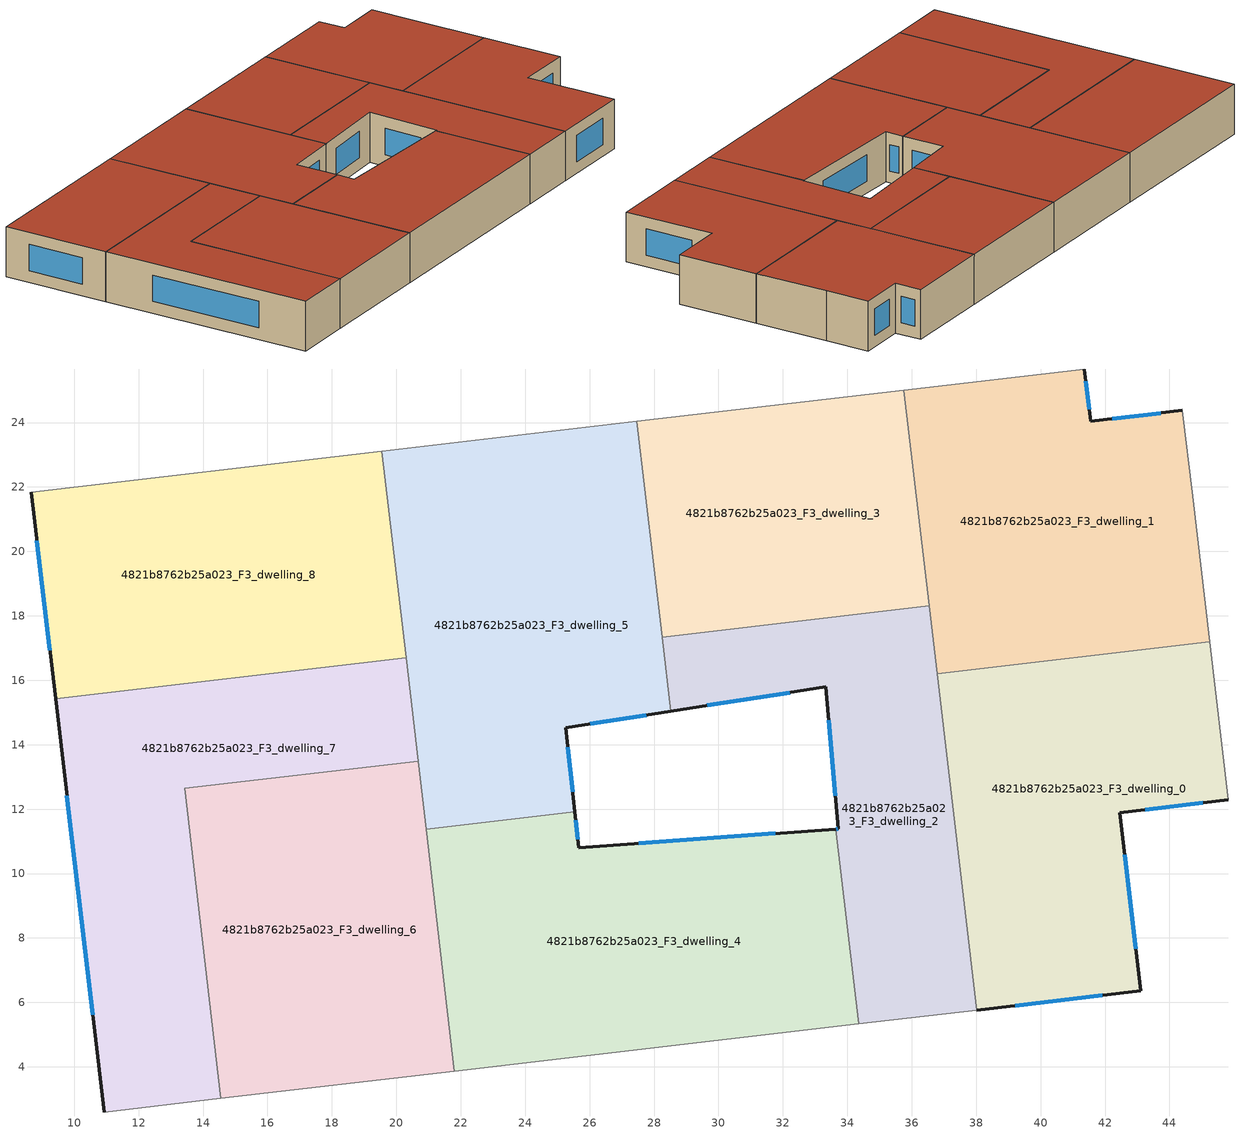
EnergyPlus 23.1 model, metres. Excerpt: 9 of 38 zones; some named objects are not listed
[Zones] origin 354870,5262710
4821b8762b25a023_F3_dwelling_0
 floor to 4821b8762b25a023_F2_dwelling_0 (EU_floor_Construction): 45.25,17.2 45.83,12.29 42.46,11.89 43.11,6.36 38.01,5.76 36.79,16.21 z9
 wall outside (EU_wall_Construction): 38.01,5.76 43.11,6.36 42.46,11.89 45.83,12.29 z9:12
 wall to 4821b8762b25a023_F3_dwelling_1 (EU_wall_Construction): 45.25,17.2 36.79,16.21 z9:12
 wall adiabatic (EU_wall_Construction): 45.83,12.29 45.25,17.2 z9:12
 wall to 4821b8762b25a023_F3_dwelling_2 (EU_wall_Construction): 36.79,16.21 38.01,5.76 z9:12
 window (EU_Window_Construction): 42.96,7.66 42.61,10.59 / 39.21,5.9 41.91,6.22 / 43.25,11.98 45.03,12.19 z9.7:11.3
 roof outside (EU_roof_Construction): 43.11,6.36 42.46,11.89 45.83,12.29 45.25,17.2 36.79,16.21 38.01,5.76 z12
4821b8762b25a023_F3_dwelling_1
 floor to 4821b8762b25a023_F2_dwelling_1 (EU_floor_Construction): 44.4,24.37 44.72,21.71 45.25,17.2 36.79,16.21 35.76,25.01 41.36,25.66 41.55,24.03 z9
 wall outside (EU_wall_Construction): 44.4,24.37 41.55,24.03 41.36,25.66 z9:12
 wall adiabatic (EU_wall_Construction): 45.25,17.2 44.72,21.71 44.4,24.37 / 41.36,25.66 35.76,25.01 z9:12
 wall to 4821b8762b25a023_F3_dwelling_2 (EU_wall_Construction): 35.76,25.01 36.54,18.31 36.79,16.21 z9:12
 window (EU_Window_Construction): 41.51,24.42 41.4,25.28 / 43.73,24.29 42.22,24.11 z9.7:11.3
 roof outside (EU_roof_Construction): 45.25,17.2 44.72,21.71 44.4,24.37 41.55,24.03 41.36,25.66 35.76,25.01 36.79,16.21 z12
4821b8762b25a023_F3_dwelling_2
 floor to 4821b8762b25a023_F2_dwelling_2 (EU_floor_Construction): 36.54,18.31 38.01,5.76 34.35,5.33 33.65,11.38 33.72,11.38 33.34,15.8 28.52,15.04 28.25,17.34 z9
 wall outside (EU_wall_Construction): 28.52,15.04 33.34,15.8 33.72,11.38 33.65,11.38 z9:12
 wall adiabatic (EU_wall_Construction): 34.35,5.33 38.01,5.76 z9:12
 wall to 4821b8762b25a023_F3_dwelling_4 (EU_wall_Construction): 33.65,11.38 34.35,5.33 z9:12
 wall to 4821b8762b25a023_F3_dwelling_3 (EU_wall_Construction): 35.76,25.01 36.54,18.31 28.25,17.34 z9:12
 wall to 4821b8762b25a023_F3_dwelling_5 (EU_wall_Construction): 28.25,17.34 28.52,15.04 z9:12
 window (EU_Window_Construction): 33.7,11.38 33.66,11.38 / 33.43,14.76 33.63,12.42 / 29.65,15.22 32.21,15.62 z9.7:11.3
 roof outside (EU_roof_Construction): 38.01,5.76 36.54,18.31 28.25,17.34 28.52,15.04 33.34,15.8 33.72,11.38 33.65,11.38 34.35,5.33 z12
4821b8762b25a023_F3_dwelling_3
 floor to 4821b8762b25a023_F2_dwelling_3 (EU_floor_Construction): 35.76,25.01 36.54,18.31 28.25,17.34 27.46,24.04 z9
 wall adiabatic (EU_wall_Construction): 35.76,25.01 27.46,24.04 z9:12
 wall to 4821b8762b25a023_F3_dwelling_5 (EU_wall_Construction): 27.46,24.04 28.25,17.34 z9:12
 roof outside (EU_roof_Construction): 36.54,18.31 35.76,25.01 27.46,24.04 28.25,17.34 z12
4821b8762b25a023_F3_dwelling_4
 floor to 4821b8762b25a023_F2_dwelling_4 (EU_floor_Construction): 33.65,11.38 34.35,5.33 21.8,3.87 20.92,11.38 25.54,11.92 25.66,10.81 z9
 wall outside (EU_wall_Construction): 33.65,11.38 25.66,10.81 25.54,11.92 z9:12
 wall adiabatic (EU_wall_Construction): 21.8,3.87 34.35,5.33 z9:12
 wall to 4821b8762b25a023_F3_dwelling_5 (EU_wall_Construction): 25.54,11.92 20.92,11.38 z9:12
 wall to 4821b8762b25a023_F3_dwelling_6 (EU_wall_Construction): 20.92,11.38 21.8,3.87 z9:12
 window (EU_Window_Construction): 25.63,11.07 25.56,11.66 / 31.77,11.24 27.53,10.94 z9.7:11.3
 roof outside (EU_roof_Construction): 34.35,5.33 33.65,11.38 25.66,10.81 25.54,11.92 20.92,11.38 21.8,3.87 z12
4821b8762b25a023_F3_dwelling_5
 floor to 4821b8762b25a023_F2_dwelling_5 (EU_floor_Construction): 27.46,24.04 28.52,15.04 25.26,14.53 25.54,11.92 20.92,11.38 19.55,23.11 z9
 wall outside (EU_wall_Construction): 25.54,11.92 25.26,14.53 28.52,15.04 z9:12
 wall adiabatic (EU_wall_Construction): 27.46,24.04 19.55,23.11 z9:12
 wall to 4821b8762b25a023_F3_dwelling_8 (EU_wall_Construction): 19.55,23.11 20.3,16.7 z9:12
 wall to 4821b8762b25a023_F3_dwelling_7 (EU_wall_Construction): 20.3,16.7 20.68,13.49 z9:12
 wall to 4821b8762b25a023_F3_dwelling_6 (EU_wall_Construction): 20.68,13.49 20.92,11.38 z9:12
 window (EU_Window_Construction): 26.02,14.65 27.75,14.92 / 25.47,12.53 25.32,13.92 z9.7:11.3
 roof outside (EU_roof_Construction): 25.54,11.92 25.26,14.53 28.52,15.04 27.46,24.04 19.55,23.11 20.92,11.38 z12
4821b8762b25a023_F3_dwelling_6
 floor to 4821b8762b25a023_F2_dwelling_6 (EU_floor_Construction): 20.68,13.49 21.8,3.87 14.55,3.02 13.42,12.64 z9
 wall to 4821b8762b25a023_F3_dwelling_7 (EU_wall_Construction): 20.68,13.49 13.42,12.64 14.55,3.02 z9:12
 wall adiabatic (EU_wall_Construction): 14.55,3.02 21.8,3.87 z9:12
 roof outside (EU_roof_Construction): 21.8,3.87 20.68,13.49 13.42,12.64 14.55,3.02 z12
4821b8762b25a023_F3_dwelling_7
 floor to 4821b8762b25a023_F2_dwelling_7 (EU_floor_Construction): 20.3,16.7 20.68,13.49 13.42,12.64 14.55,3.02 10.93,2.6 9.42,15.43 z9
 wall outside (EU_wall_Construction): 9.42,15.43 10.93,2.6 z9:12
 wall adiabatic (EU_wall_Construction): 10.93,2.6 14.55,3.02 z9:12
 wall to 4821b8762b25a023_F3_dwelling_8 (EU_wall_Construction): 20.3,16.7 9.42,15.43 z9:12
 window (EU_Window_Construction): 9.77,12.41 10.58,5.61 z9.7:11.3
 roof outside (EU_roof_Construction): 14.55,3.02 13.42,12.64 20.68,13.49 20.3,16.7 9.42,15.43 10.93,2.6 z12
4821b8762b25a023_F3_dwelling_8
 floor to 4821b8762b25a023_F2_dwelling_8 (EU_floor_Construction): 19.55,23.11 20.3,16.7 9.42,15.43 8.66,21.84 z9
 wall outside (EU_wall_Construction): 8.66,21.84 9.42,15.43 z9:12
 wall adiabatic (EU_wall_Construction): 19.55,23.11 8.66,21.84 z9:12
 window (EU_Window_Construction): 8.84,20.33 9.24,16.93 z9.7:11.3
 roof outside (EU_roof_Construction): 20.3,16.7 19.55,23.11 8.66,21.84 9.42,15.43 z12
[Building]
EU S2 Campaign: North Axis=0; Terrain=City; Solar Distribution=FullExterior
[Site:Location]
Budapest.Ferenc.Liszt.Intl.AP: Latitude=47.437; Longitude=19.256; Time Zone=1; Elevation=185
[SizingPeriod:WeatherFileDays]
AnnualSizingPeriod: Begin Month=1; Begin Day of Month=1; End Month=12; End Day of Month=31; Day of Week for Start Day=Monday; Use Weather File Daylight Saving Period=No; Use Weather File Rain and Snow Indicators=No
[MATERIAL]
EU_InternalMass_Material: Roughness=MediumRough; Thickness=0.1; Conductivity=1; Density=1800; Specific Heat=900; Thermal Absorptance=0.9; Solar Absorptance=0.7; Visible Absorptance=0.7
[MATERIAL:NOMASS] Roughness=MediumRough; Thermal Absorptance=0.9; Solar Absorptance=0.7; Visible Absorptance=0.7
Name | Thermal Resistance
EU_wall_NoMass | 0.832559
EU_roof_NoMass | 1.39638
EU_floor_NoMass | 0.872794
[WINDOWMATERIAL:SIMPLEGLAZINGSYSTEM]
EU_Window_SimpleGlazing: UFactor=2.79869; Solar Heat Gain Coefficient=0.75; Visible Transmittance=0.75
[CONSTRUCTION]
EU_wall_Construction: EU_wall_NoMass
EU_roof_Construction: EU_roof_NoMass
EU_floor_Construction: EU_floor_NoMass
EU_Window_Construction: EU_Window_SimpleGlazing
EU_InternalMass_Construction: EU_InternalMass_Material
[ZONE] Type=1; Multiplier=1; Ceiling Height=autocalculate; Floor Area=autocalculate; Part of Total Floor Area=Yes
Name | Volume
4821b8762b25a023_F3_dwelling_0 | 212.181
4821b8762b25a023_F3_dwelling_1 | 212.21
4821b8762b25a023_F3_dwelling_2 | 168.869
4821b8762b25a023_F3_dwelling_3 | 168.868
4821b8762b25a023_F3_dwelling_4 | 255.528
4821b8762b25a023_F3_dwelling_5 | 255.522
4821b8762b25a023_F3_dwelling_6 | 212.212
4821b8762b25a023_F3_dwelling_7 | 212.203
4821b8762b25a023_F3_dwelling_8 | 212.186
[INTERNALMASS] Construction=EU_InternalMass_Construction
Name | Zone or ZoneList | Surface Area
4821b8762b25a023_F3_dwelling_0_EU_InternalMass | 4821b8762b25a023_F3_dwelling_0 | 70.7264
4821b8762b25a023_F3_dwelling_1_EU_InternalMass | 4821b8762b25a023_F3_dwelling_1 | 70.7365
4821b8762b25a023_F3_dwelling_2_EU_InternalMass | 4821b8762b25a023_F3_dwelling_2 | 56.2923
4821b8762b25a023_F3_dwelling_3_EU_InternalMass | 4821b8762b25a023_F3_dwelling_3 | 56.2901
4821b8762b25a023_F3_dwelling_4_EU_InternalMass | 4821b8762b25a023_F3_dwelling_4 | 85.1723
4821b8762b25a023_F3_dwelling_5_EU_InternalMass | 4821b8762b25a023_F3_dwelling_5 | 85.1725
4821b8762b25a023_F3_dwelling_6_EU_InternalMass | 4821b8762b25a023_F3_dwelling_6 | 70.7373
4821b8762b25a023_F3_dwelling_7_EU_InternalMass | 4821b8762b25a023_F3_dwelling_7 | 70.7344
4821b8762b25a023_F3_dwelling_8_EU_InternalMass | 4821b8762b25a023_F3_dwelling_8 | 70.7286
[OTHEREQUIPMENT] Fuel Type=Electricity; Design Level Calculation Method=Watts/Area; Power per Zone Floor Area=1; Fraction Latent=0; Fraction Radiant=0; Fraction Lost=0; Carbon Dioxide Generation Rate=0; EndUse Subcategory=EU_Step8_InternalGains
Name | Zone or ZoneList or Space or SpaceList | Schedule
EU_Step8_InternalGain_4821b8762b25a023_F3_dwelling_0_f000 | 4821b8762b25a023_F3_dwelling_0 | EU_Step8_GainSchedule_4821b8762b25a023_F3_dwelling_0_f000
EU_Step8_InternalGain_4821b8762b25a023_F3_dwelling_1_f000 | 4821b8762b25a023_F3_dwelling_1 | EU_Step8_GainSchedule_4821b8762b25a023_F3_dwelling_1_f000
EU_Step8_InternalGain_4821b8762b25a023_F3_dwelling_2_f000 | 4821b8762b25a023_F3_dwelling_2 | EU_Step8_GainSchedule_4821b8762b25a023_F3_dwelling_2_f000
EU_Step8_InternalGain_4821b8762b25a023_F3_dwelling_3_f000 | 4821b8762b25a023_F3_dwelling_3 | EU_Step8_GainSchedule_4821b8762b25a023_F3_dwelling_3_f000
EU_Step8_InternalGain_4821b8762b25a023_F3_dwelling_4_f000 | 4821b8762b25a023_F3_dwelling_4 | EU_Step8_GainSchedule_4821b8762b25a023_F3_dwelling_4_f000
EU_Step8_InternalGain_4821b8762b25a023_F3_dwelling_5_f000 | 4821b8762b25a023_F3_dwelling_5 | EU_Step8_GainSchedule_4821b8762b25a023_F3_dwelling_5_f000
EU_Step8_InternalGain_4821b8762b25a023_F3_dwelling_6_f000 | 4821b8762b25a023_F3_dwelling_6 | EU_Step8_GainSchedule_4821b8762b25a023_F3_dwelling_6_f000
EU_Step8_InternalGain_4821b8762b25a023_F3_dwelling_7_f000 | 4821b8762b25a023_F3_dwelling_7 | EU_Step8_GainSchedule_4821b8762b25a023_F3_dwelling_7_f000
EU_Step8_InternalGain_4821b8762b25a023_F3_dwelling_8_f000 | 4821b8762b25a023_F3_dwelling_8 | EU_Step8_GainSchedule_4821b8762b25a023_F3_dwelling_8_f000
[ZONEVENTILATION:DESIGNFLOWRATE] Schedule=EU_AlwaysOn; Design Flow Rate Calculation Method=AirChanges/Hour; Air Changes per Hour=0.475469; Ventilation Type=Natural; Fan Pressure Rise=0; Fan Total Efficiency=1; Constant Term Coefficient=1; Temperature Term Coefficient=0; Velocity Term Coefficient=0; Velocity Squared Term Coefficient=0; Minimum Indoor Temperature=-100; Maximum Indoor Temperature=100; Delta Temperature=-100; Minimum Outdoor Temperature=-100; Maximum Outdoor Temperature=100; Maximum Wind Speed=40
Name | Zone or ZoneList or Space or SpaceList
EU_ConstantAir_4821b8762b25a023_F3_dwelling_0 | 4821b8762b25a023_F3_dwelling_0
EU_ConstantAir_4821b8762b25a023_F3_dwelling_1 | 4821b8762b25a023_F3_dwelling_1
EU_ConstantAir_4821b8762b25a023_F3_dwelling_2 | 4821b8762b25a023_F3_dwelling_2
EU_ConstantAir_4821b8762b25a023_F3_dwelling_3 | 4821b8762b25a023_F3_dwelling_3
EU_ConstantAir_4821b8762b25a023_F3_dwelling_4 | 4821b8762b25a023_F3_dwelling_4
EU_ConstantAir_4821b8762b25a023_F3_dwelling_5 | 4821b8762b25a023_F3_dwelling_5
EU_ConstantAir_4821b8762b25a023_F3_dwelling_6 | 4821b8762b25a023_F3_dwelling_6
EU_ConstantAir_4821b8762b25a023_F3_dwelling_7 | 4821b8762b25a023_F3_dwelling_7
EU_ConstantAir_4821b8762b25a023_F3_dwelling_8 | 4821b8762b25a023_F3_dwelling_8
[HVACTEMPLATE:ZONE:IDEALLOADSAIRSYSTEM] System Availability Schedule=EU_AlwaysOn; Maximum Heating Supply Air Temperature=50; Minimum Cooling Supply Air Temperature=13; Maximum Heating Supply Air Humidity Ratio=0.0156; Minimum Cooling Supply Air Humidity Ratio=0.0077; Heating Limit=NoLimit; Cooling Limit=NoLimit; Heating Availability Schedule=EU_AlwaysOn; Cooling Availability Schedule=EU_CoolingOff; Dehumidification Control Type=ConstantSensibleHeatRatio; Cooling Sensible Heat Ratio=0.7; Dehumidification Setpoint=60; Humidification Control Type=None; Humidification Setpoint=30; Outdoor Air Method=None; Outdoor Air Flow Rate per Person=0.00944; Outdoor Air Flow Rate per Zone Floor Area=0; Outdoor Air Flow Rate per Zone=0; Demand Controlled Ventilation Type=None; Outdoor Air Economizer Type=NoEconomizer; Heat Recovery Type=None; Sensible Heat Recovery Effectiveness=0.7; Latent Heat Recovery Effectiveness=0.65
Name | Template Thermostat
4821b8762b25a023_F3_dwelling_0 | EU_HeatOnly_4821b8762b25a023_F3_dwelling_0
4821b8762b25a023_F3_dwelling_1 | EU_HeatOnly_4821b8762b25a023_F3_dwelling_1
4821b8762b25a023_F3_dwelling_2 | EU_HeatOnly_4821b8762b25a023_F3_dwelling_2
4821b8762b25a023_F3_dwelling_3 | EU_HeatOnly_4821b8762b25a023_F3_dwelling_3
4821b8762b25a023_F3_dwelling_4 | EU_HeatOnly_4821b8762b25a023_F3_dwelling_4
4821b8762b25a023_F3_dwelling_5 | EU_HeatOnly_4821b8762b25a023_F3_dwelling_5
4821b8762b25a023_F3_dwelling_6 | EU_HeatOnly_4821b8762b25a023_F3_dwelling_6
4821b8762b25a023_F3_dwelling_7 | EU_HeatOnly_4821b8762b25a023_F3_dwelling_7
4821b8762b25a023_F3_dwelling_8 | EU_HeatOnly_4821b8762b25a023_F3_dwelling_8
[SIZING:ZONE] Zone Cooling Design Supply Air Temperature Input Method=SupplyAirTemperature; Zone Cooling Design Supply Air Temperature=13; Zone Heating Design Supply Air Temperature Input Method=SupplyAirTemperature; Zone Heating Design Supply Air Temperature=50; Zone Cooling Design Supply Air Humidity Ratio=0.008; Zone Heating Design Supply Air Humidity Ratio=0.008; Cooling Design Air Flow Method=DesignDay; Cooling Design Air Flow Rate=0; Cooling Minimum Air Flow per Zone Floor Area=0.000762; Cooling Minimum Air Flow=0; Cooling Minimum Air Flow Fraction=0.2; Heating Design Air Flow Method=DesignDay; Heating Design Air Flow Rate=0; Heating Maximum Air Flow per Zone Floor Area=0.002032; Heating Maximum Air Flow=0.141576; Heating Maximum Air Flow Fraction=0.3; Account for Dedicated Outdoor Air System=No; Dedicated Outdoor Air System Control Strategy=NeutralSupplyAir; Dedicated Outdoor Air Low Setpoint Temperature for Design=autosize; Dedicated Outdoor Air High Setpoint Temperature for Design=autosize; Zone Load Sizing Method=Sensible Load Only No Latent Load; Zone Latent Cooling Design Supply Air Humidity Ratio Input Method=HumidityRatioDifference; Zone Cooling Design Supply Air Humidity Ratio Difference=0.005; Zone Latent Heating Design Supply Air Humidity Ratio Input Method=HumidityRatioDifference; Zone Humidification Design Supply Air Humidity Ratio Difference=0.005
4821b8762b25a023_F3_dwelling_0; 4821b8762b25a023_F3_dwelling_1; 4821b8762b25a023_F3_dwelling_2; 4821b8762b25a023_F3_dwelling_3; 4821b8762b25a023_F3_dwelling_4; 4821b8762b25a023_F3_dwelling_5; 4821b8762b25a023_F3_dwelling_6; 4821b8762b25a023_F3_dwelling_7; 4821b8762b25a023_F3_dwelling_8
[SCHEDULE:CONSTANT]
Name | Hourly Value
EU_AlwaysOn | 1
EU_CoolingOff | 0
[SCHEDULE:FILE] Column Number=1; Rows to Skip at Top=0; Number of Hours of Data=8760; Column Separator=Comma; Interpolate to Timestep=No; Minutes per Item=60; Adjust Schedule for Daylight Savings=Yes
Name | File
EU_Step8_GainSchedule_4821b8762b25a023_F3_dwelling_0_f000 | ../../schedules/4821b8762b25a023/4821b8762b25a023_F3_dwelling_0_f000_gain.csv
EU_Step8_GainSchedule_4821b8762b25a023_F3_dwelling_1_f000 | ../../schedules/4821b8762b25a023/4821b8762b25a023_F3_dwelling_1_f000_gain.csv
EU_Step8_GainSchedule_4821b8762b25a023_F3_dwelling_2_f000 | ../../schedules/4821b8762b25a023/4821b8762b25a023_F3_dwelling_2_f000_gain.csv
EU_Step8_GainSchedule_4821b8762b25a023_F3_dwelling_3_f000 | ../../schedules/4821b8762b25a023/4821b8762b25a023_F3_dwelling_3_f000_gain.csv
EU_Step8_GainSchedule_4821b8762b25a023_F3_dwelling_4_f000 | ../../schedules/4821b8762b25a023/4821b8762b25a023_F3_dwelling_4_f000_gain.csv
EU_Step8_GainSchedule_4821b8762b25a023_F3_dwelling_5_f000 | ../../schedules/4821b8762b25a023/4821b8762b25a023_F3_dwelling_5_f000_gain.csv
EU_Step8_GainSchedule_4821b8762b25a023_F3_dwelling_6_f000 | ../../schedules/4821b8762b25a023/4821b8762b25a023_F3_dwelling_6_f000_gain.csv
EU_Step8_GainSchedule_4821b8762b25a023_F3_dwelling_7_f000 | ../../schedules/4821b8762b25a023/4821b8762b25a023_F3_dwelling_7_f000_gain.csv
EU_Step8_GainSchedule_4821b8762b25a023_F3_dwelling_8_f000 | ../../schedules/4821b8762b25a023/4821b8762b25a023_F3_dwelling_8_f000_gain.csv
